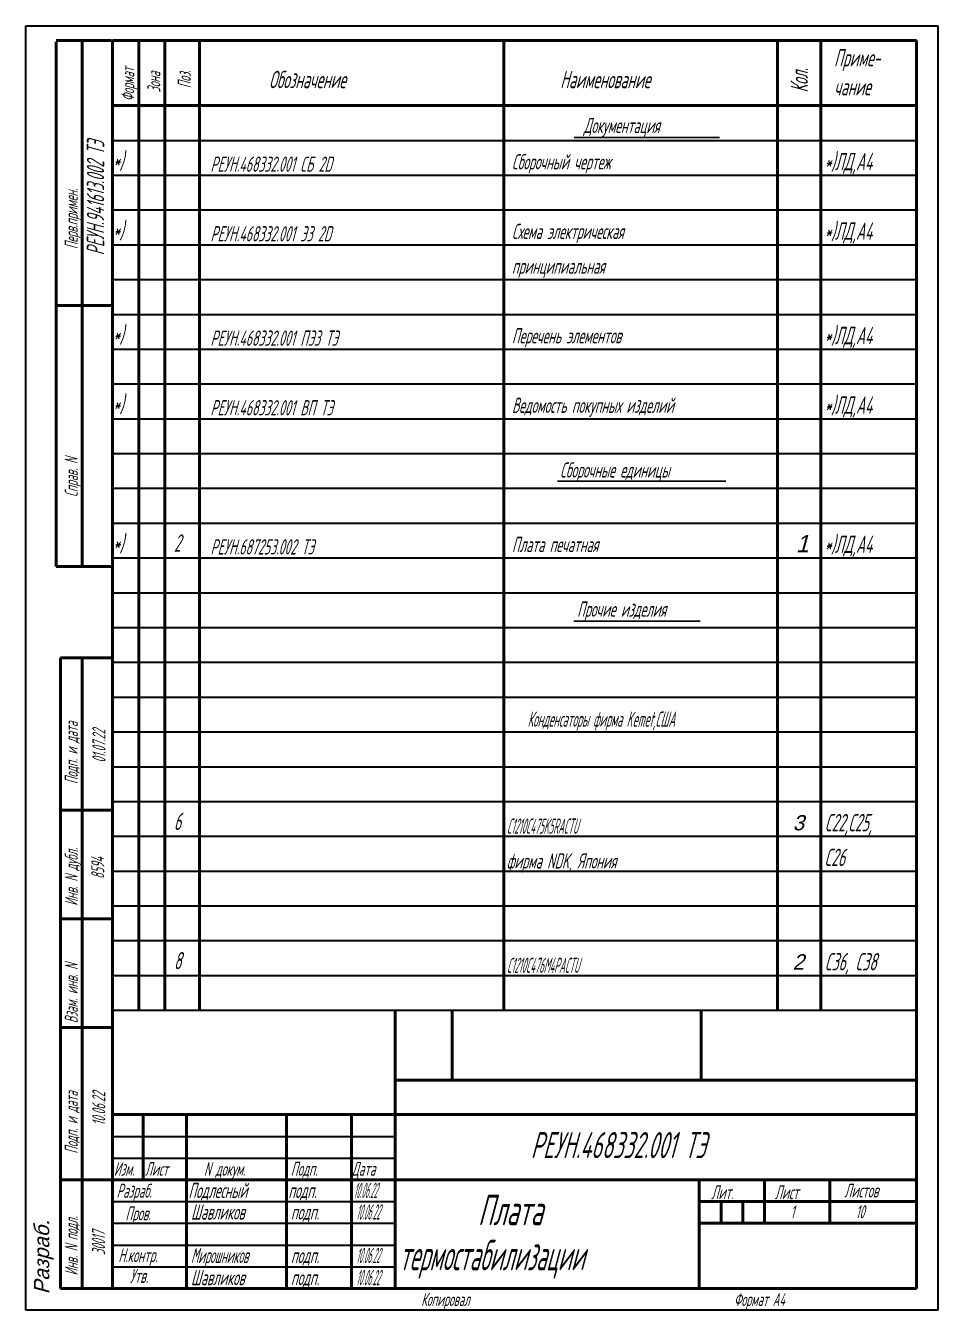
# Model space of a CAD drawing. Extents: x 22867 to 26480, y -1330 to -524.
# Drawn here: x 23727.4 to 23937.4, y -1329.9 to -1034.5 of the extents above; entities that cross this region are included whole.
import ezdxf

# ---------------------------------------------------------------- set-up
doc = ezdxf.new("R2010")
doc.units = 0
doc.header["$MEASUREMENT"] = 0
doc.layers.get('0').update_dxf_attribs({"linetype": 'CONTINUOUS', "lineweight": 50})
doc.layers.add('CONTUR', color=7, linetype='CONTINUOUS', lineweight=50)
doc.layers.add('DIM', color=1, linetype='CONTINUOUS', lineweight=35)
doc.layers.add('TEXT', color=1, linetype='CONTINUOUS')
doc.styles.add('ECKD', font='ec5cdwin.shx', dxfattribs={"oblique": 15})
doc.styles.add('GOST', font='GOST.shx', dxfattribs={"width": 0.7, "oblique": 15})

msp = doc.modelspace()

# ---------------------------------------------------------------- linework, layer by layer
for p, q in [((23812.388, -1260.878), (23812.388, -1284.878)), ((23825.507, -1260.878), (23825.507, -1276.932)), ((23882.853, -1260.878), (23882.853, -1276.932)), ((23812.388, -1276.932), (23932.388, -1276.932))]:
    msp.add_line(p, q)
at = {"layer": 'CONTUR'}
for p, q in [((23747.122, -1037.878), (23734.388, -1037.878)), ((23734.388, -1038.251), (23734.388, -1098.878)), ((23740.388, -1158.878), (23740.388, -1037.878)), ((23747.388, -1324.878), (23747.388, -1037.878)), ((23747.388, -1037.878), (23932.388, -1037.878)), ((23753.388, -1037.878), (23753.388, -1260.878)), ((23759.388, -1037.878), (23759.388, -1260.878)), ((23767.388, -1037.878), (23767.388, -1260.878)), ((23837.388, -1037.878), (23837.388, -1260.878)), ((23900.388, -1037.878), (23900.388, -1260.878)), ((23910.388, -1037.878), (23910.388, -1260.878)), ((23932.388, -1037.878), (23932.388, -1324.878)), ((23747.388, -1052.878), (23932.388, -1052.878)), ((23734.388, -1098.878), (23734.388, -1158.878)), ((23747.388, -1098.878), (23734.388, -1098.878)), ((23734.388, -1098.878), (23747.388, -1098.878)), ((23734.388, -1158.878), (23747.388, -1158.878)), ((23747.388, -1158.878), (23740.388, -1158.878)), ((23735.388, -1214.878), (23735.388, -1179.878)), ((23735.388, -1179.878), (23747.388, -1179.878)), ((23740.388, -1179.878), (23740.388, -1324.878)), ((23735.388, -1239.878), (23735.388, -1214.878)), ((23747.388, -1214.878), (23735.388, -1214.878)), ((23735.388, -1214.878), (23747.388, -1214.878)), ((23735.388, -1264.878), (23735.388, -1239.878)), ((23747.388, -1239.878), (23735.388, -1239.878)), ((23735.388, -1239.878), (23747.388, -1239.878)), ((23735.388, -1299.878), (23735.388, -1264.878)), ((23747.388, -1264.878), (23735.388, -1264.878)), ((23735.388, -1264.878), (23747.388, -1264.878)), ((23747.388, -1284.878), (23932.388, -1284.878)), ((23754.388, -1299.878), (23754.388, -1284.878)), ((23764.388, -1284.878), (23764.388, -1324.878)), ((23787.388, -1324.878), (23787.388, -1284.878)), ((23802.388, -1324.878), (23802.388, -1284.878)), ((23812.388, -1324.878), (23812.388, -1284.878)), ((23735.388, -1324.878), (23735.388, -1299.878)), ((23747.388, -1299.878), (23735.388, -1299.878)), ((23735.388, -1299.878), (23747.388, -1299.878)), ((23747.388, -1299.878), (23932.388, -1299.878)), ((23882.388, -1324.878), (23882.388, -1299.878)), ((23897.388, -1299.878), (23897.388, -1309.878)), ((23912.388, -1299.878), (23912.388, -1309.878)), ((23882.388, -1304.878), (23932.388, -1304.878)), ((23887.388, -1304.878), (23887.388, -1309.878)), ((23892.388, -1304.878), (23892.388, -1309.878)), ((23882.388, -1309.878), (23932.388, -1309.878)), ((23747.388, -1324.878), (23735.388, -1324.878)), ((23932.388, -1324.878), (23747.388, -1324.878))]:
    msp.add_line(p, q, dxfattribs=at)
at = {"layer": 'DIM'}
for p, q in [((23727.388, -1329.878), (23727.388, -1034.504)), ((23727.388, -1034.504), (23937.388, -1034.504)), ((23937.356, -1329.878), (23937.356, -1034.504)), ((23747.388, -1060.878), (23932.388, -1060.878)), ((23747.388, -1068.878), (23932.388, -1068.878)), ((23747.388, -1076.878), (23932.388, -1076.878)), ((23747.388, -1084.878), (23932.388, -1084.878)), ((23747.388, -1092.878), (23932.388, -1092.878)), ((23747.388, -1100.878), (23932.388, -1100.878)), ((23747.388, -1108.878), (23932.388, -1108.878)), ((23747.388, -1116.878), (23932.388, -1116.878)), ((23747.388, -1124.878), (23932.388, -1124.878)), ((23747.388, -1132.878), (23932.388, -1132.878)), ((23747.388, -1140.878), (23932.388, -1140.878)), ((23747.388, -1148.878), (23932.388, -1148.878)), ((23747.388, -1156.878), (23932.388, -1156.878)), ((23747.388, -1164.878), (23932.388, -1164.878)), ((23747.388, -1172.878), (23932.388, -1172.878)), ((23747.388, -1180.878), (23932.388, -1180.878)), ((23747.388, -1188.878), (23932.388, -1188.878)), ((23747.388, -1196.878), (23932.388, -1196.878)), ((23747.388, -1204.878), (23932.388, -1204.878)), ((23747.388, -1212.878), (23932.388, -1212.878)), ((23747.388, -1220.878), (23932.388, -1220.878)), ((23747.388, -1228.878), (23932.388, -1228.878)), ((23747.388, -1236.878), (23932.388, -1236.878)), ((23747.388, -1244.878), (23932.388, -1244.878)), ((23747.388, -1252.878), (23932.388, -1252.878)), ((23747.388, -1260.878), (23932.388, -1260.878)), ((23747.388, -1289.878), (23812.388, -1289.878)), ((23747.388, -1294.878), (23812.388, -1294.878)), ((23747.388, -1304.878), (23812.388, -1304.878)), ((23747.388, -1309.878), (23812.388, -1309.878)), ((23747.388, -1314.878), (23812.388, -1314.878)), ((23747.388, -1319.878), (23812.388, -1319.878)), ((23937.356, -1329.878), (23727.388, -1329.878))]:
    msp.add_line(p, q, dxfattribs=at)
at = {"layer": 'TEXT'}
for p, q in [((23853.593, -1060.202), (23887.073, -1060.202)), ((23849.796, -1139.225), (23888.485, -1139.221)), ((23853.551, -1171.401), (23882.622, -1171.401))]:
    msp.add_line(p, q, dxfattribs=at)

# ---------------------------------------------------------------- texts
at = {"layer": 'TEXT', "style": 'GOST', "oblique": 15}
for s, height, width, p in [('Приме-', 4, 0.7, (23913.388, -1043.878)), ('Обозначение', 4, 0.7, (23783.388, -1048.878)), ('Наименование', 4, 0.7, (23850.388, -1048.878)), ('чание', 4, 0.7, (23913.388, -1050.544)), ('Документация', 3.5, 0.7, (23855.778, -1059.199)), ('*)', 4, 0.7, (23747.488, -1067.467)), ('*)ЛД,А4', 4, 0.7, (23911.201, -1067.738)), ('РЕУН.468332.001 СБ 2D', 3.5, 0.7, (23769.906, -1068.095)), ('Сборочный чертеж', 3.5, 0.7, (23839.271, -1067.544)), ('*)', 4, 0.7, (23747.488, -1083.467)), ('РЕУН.468332.001 Э3 2D', 3.5, 0.7, (23769.906, -1084.095)), ('Схема электрическая', 3.5, 0.7, (23839.271, -1083.544)), ('*)ЛД,А4', 4, 0.7, (23911.201, -1083.738)), ('принципиальная', 3.5, 0.7, (23839.271, -1091.544)), ('*)', 4, 0.7, (23747.488, -1107.467)), ('РЕУН.468332.001 ПЭ3 ТЭ', 3.5, 0.7, (23769.906, -1108.095)), ('Перечень элементов', 3.5, 0.7, (23839.271, -1107.544)), ('*)ЛД,А4', 4, 0.7, (23911.201, -1107.738)), ('*)', 4, 0.7, (23747.488, -1123.467)), ('*)ЛД,А4', 4, 0.7, (23911.201, -1123.738)), ('РЕУН.468332.001 ВП ТЭ', 3.5, 0.7, (23769.906, -1124.095)), ('Ведомость покупных изделий', 3.5, 0.7, (23839.271, -1123.544)), ('Сборочные единицы', 3.5, 0.7, (23850.345, -1138.411)), ('*)', 4, 0.7, (23747.488, -1155.467)), ('2', 4, 0.7, (23761.488, -1155.467)), ('*)ЛД,А4', 4, 0.7, (23911.201, -1155.738)), ('РЕУН.687253.002 ТЭ', 3.5, 0.7, (23769.906, -1156.095)), ('Плата печатная ', 3.5, 0.7, (23839.271, -1155.544)), ('Прочие изделия', 3.5, 0.7, (23854.277, -1170.407)), ('Конденсаторы фирма Kemet,США', 3.5, 0.58, (23842.866, -1195.693)), ('6', 4, 0.7, (23761.488, -1219.467)), ('C1210C475K5RACTU', 3.5, 0.5, (23838.083, -1220.307)), ('C22,С25,', 4, 0.7, (23911.201, -1219.738)), ('фирма NDK, Япония', 3.5, 0.7, (23838.083, -1228.307)), ('С26', 4, 0.7, (23911.201, -1227.738)), ('8', 4, 0.7, (23761.488, -1251.467)), ('C1210C476M4PACTU', 3.5, 0.5, (23838.083, -1252.307)), ('C36, C38', 4, 0.7, (23911.201, -1251.738)), ('РЕУН.468332.001 ТЭ', 6, 0.7, (23843.609, -1294.892)), ('Изм.', 3.132, 0.7, (23747.695, -1298.94)), ('Лист', 3.132, 0.7, (23754.82, -1298.94)), ('N докум.', 3.132, 0.7, (23768.425, -1298.94)), ('Подп.', 3.2, 0.7, (23788.384, -1298.935)), ('Дата', 3.2, 0.7, (23802.388, -1298.935)), ('Разраб.', 3.2, 0.7, (23748.307, -1303.986)), ('Подлесный', 3.5, 0.7, (23764.828, -1304.064)), ('подп.', 3.5, 0.7, (23787.828, -1304.064)), ('10.06.22', 3.5, 0.35, (23802.828, -1304.064)), ('Лит.', 3.2, 0.7, (23885.128, -1304.338)), ('Лист', 3.2, 0.7, (23899.747, -1304.338)), ('Листов', 3.2, 0.7, (23915.74, -1303.934)), ('Шавликов', 3.5, 0.7, (23765.417, -1309.015)), ('10.06.22', 3.5, 0.35, (23803.417, -1309.015)), ('Плата', 7, 0.7, (23831.457, -1310.311)), ('Пров.', 3.2, 0.7, (23750.326, -1309.198)), ('подп.', 3.5, 0.7, (23788.417, -1309.015)), ('1', 3, 0.7, (23903.381, -1308.722)), ('10', 3, 0.7, (23918.381, -1308.722)), ('термостабилизации', 7, 0.6, (23813.326, -1320.691)), ('Н.контр.', 3.2, 0.7, (23748.711, -1318.815)), ('Мирошников', 3.5, 0.6, (23765.417, -1319.015)), ('подп.', 3.5, 0.7, (23788.417, -1319.015)), ('10.06.22', 3.5, 0.35, (23803.417, -1319.015)), ('Утв.', 3.2, 0.7, (23751.376, -1323.573)), ('Шавликов', 3.5, 0.7, (23765.417, -1324.099)), ('подп.', 3.5, 0.7, (23788.417, -1324.099)), ('10.06.22', 3.5, 0.35, (23803.417, -1324.099)), ('Копировал', 3, 0.7, (23818.388, -1328.878)), ('Формат А4', 3, 0.7, (23890.388, -1328.878))]:
    msp.add_text(s, height=height, dxfattribs=dict(at, width=width)).set_placement(p)
at = {"layer": 'TEXT', "style": 'GOST', "oblique": 15, "width": 0.7}
for s, height, p in [('Формат', 3, (23752.388, -1051.878)), ('Зона', 3, (23758.388, -1049.878)), ('Поз.', 3, (23765.388, -1048.878)), ('Кол.', 4, (23907.388, -1049.878)), ('РЕУН.941613.002 ТЭ', 4, (23745.459, -1087.292)), ('Перв.примен.', 3, (23739.388, -1085.878)), ('Справ. N', 3, (23739.388, -1142.878)), ('Подп. и дата', 3, (23739.388, -1208.878)), ('01.07.22', 3, (23745.738, -1203.953)), ('Инв. N дубл.', 3, (23739.388, -1236.878)), ('8594', 3, (23745.463, -1230.703)), ('Взам. инв. N', 3, (23739.388, -1263.878)), ('Подп. и дата', 3, (23739.388, -1293.878)), ('10.06.22', 3, (23745.705, -1287.39)), ('Инв. N подл.', 3, (23739.388, -1321.878)), ('30017', 3, (23745.643, -1317.159))]:
    msp.add_text(s, height=height, rotation=90, dxfattribs=at).set_placement(p)
at = {"layer": 'TEXT', "style": 'ECKD', "oblique": 15}
for s, height, p in [('1', 4, (23904.594, -1155.604)), ('3', 3.5, (23903.895, -1219.517)), ('2', 3.5, (23903.895, -1251.517))]:
    msp.add_text(s, height=height, dxfattribs=at).set_placement(p)
msp.add_text('Разраб.', height=3.5, rotation=90, dxfattribs=at).set_placement((23732.805, -1326.182))

doc.saveas('drawing.dxf')
